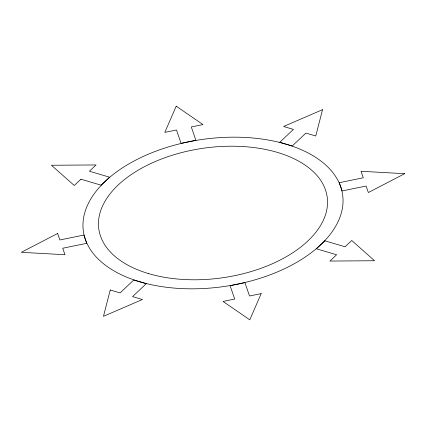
<?xml version="1.0" encoding="UTF-8"?>
<svg xmlns="http://www.w3.org/2000/svg" width="426" height="426" viewBox="0 0 426 426"><rect width="100%" height="100%" fill="white"/><g stroke="black" fill="none" stroke-linecap="round" stroke-linejoin="round"><path stroke-width="0.64" d="M110.249 290.01L103.459 316.326L142.401 299.51L132.566 296.602L146.267 283.684L133.78 279.994L120.079 292.918L110.249 290.01M322.541 109.674L315.751 135.99L305.921 133.082L292.22 146.006L279.733 142.316L293.434 129.397L283.599 126.49L322.541 109.674M176.215 106.175L164.819 132.385L176.486 129.994L181.082 143.354L195.901 140.314L191.301 126.959L202.968 124.562L176.215 106.175M261.181 293.615L249.785 319.825L223.032 301.438L234.699 299.041L230.099 285.686L244.918 282.646L249.514 296.006L261.181 293.615M80.924 179.218L74.262 185.507L51.434 165.256L96.058 164.942L89.391 171.231L109.594 177.2L101.132 185.188L80.924 179.218M324.868 240.812L316.406 248.8L336.609 254.769L329.942 261.058L374.566 260.744L351.738 240.493L345.076 246.782L324.868 240.812M57.654 233.475L21.3 252.304L64.976 254.732L62.734 248.23L86.707 243.315L83.863 235.056L59.89 239.971L57.654 233.475M404.7 173.696L368.346 192.525L366.11 186.029L342.137 190.944L339.293 182.685L363.266 177.77L361.024 171.268L404.7 173.696M148.722 273.636A115.302 65.476 -8 0 0 327.248 206.945A115.302 65.476 -8 0 0 163.036 158.419A115.302 65.476 -8 0 0 148.722 273.636M140.021 281.836A130.904 74.332 -8 0 0 342.706 206.125A130.904 74.332 -8 0 0 156.273 151.033A130.904 74.332 -8 0 0 140.021 281.836"/></g></svg>
